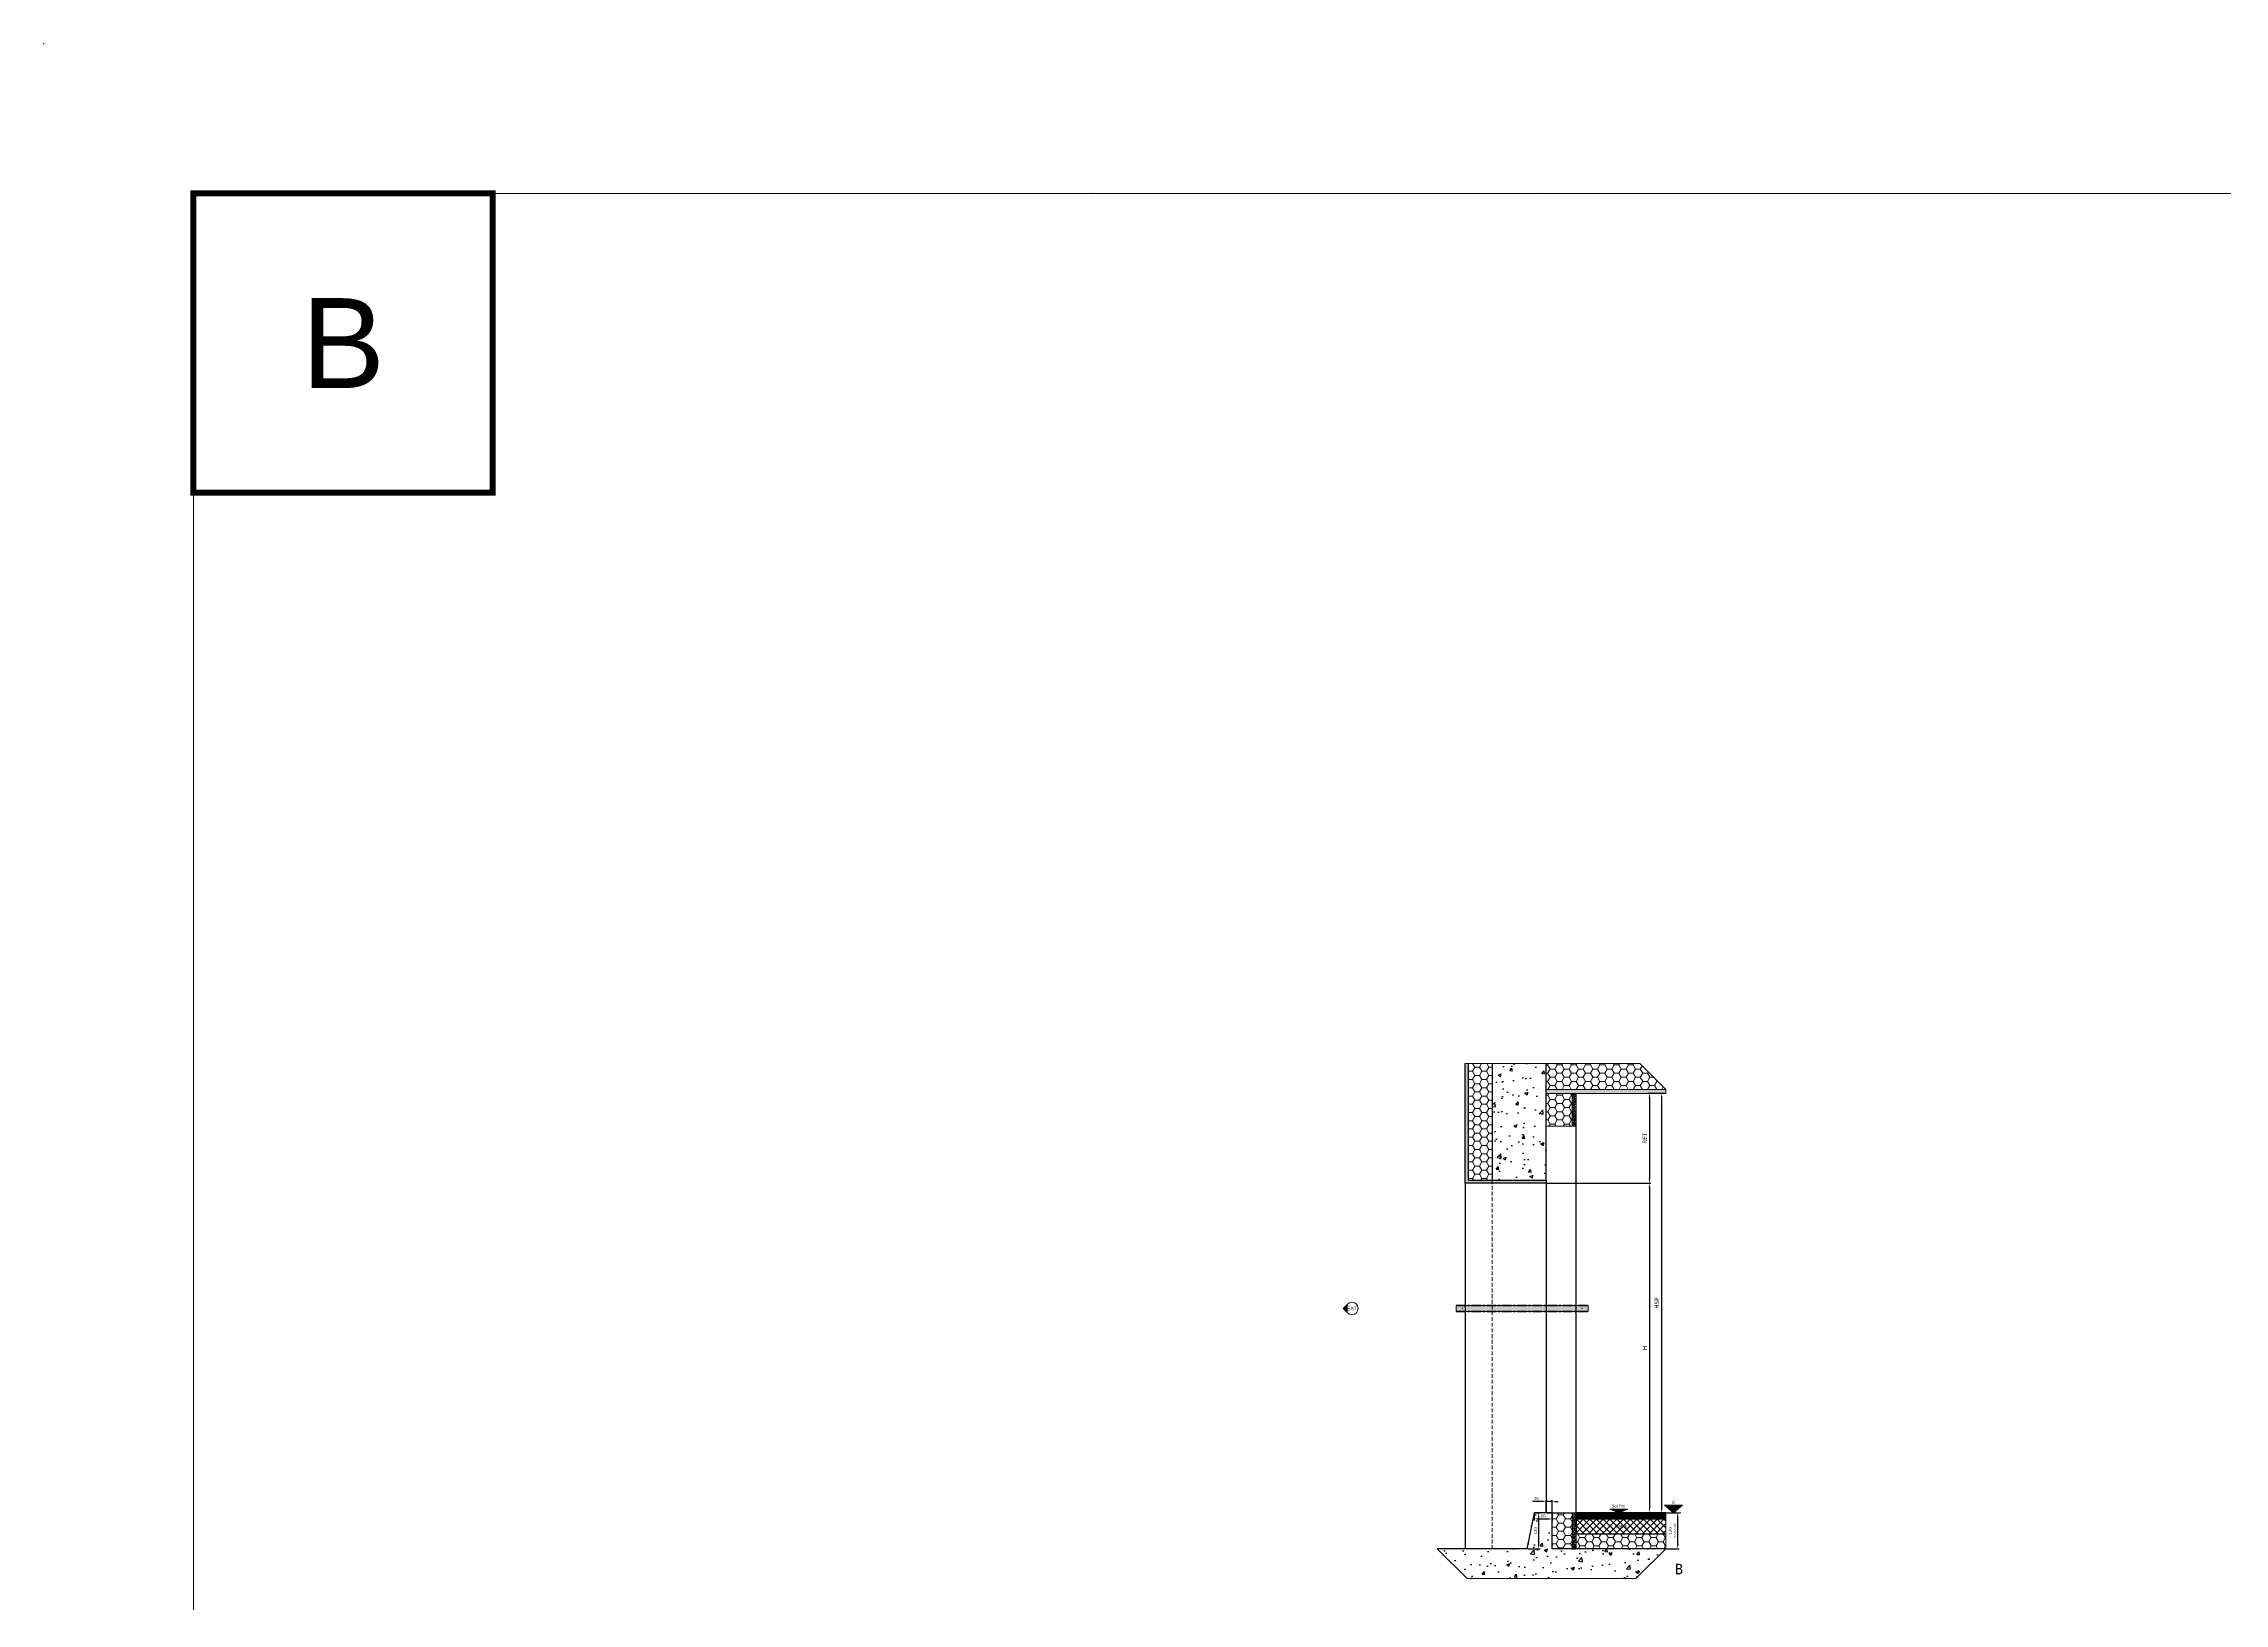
# Model space of a CAD drawing. Header units: millimetres. Extents: x -20000 to 230000, y -17405 to 25402.
# Drawn here: x 10000 to 17282, y 4791 to 10000 of the extents above; entities that cross this region are included whole.
import ezdxf
from ezdxf.enums import TextEntityAlignment as Align

# ---------------------------------------------------------------- set-up
doc = ezdxf.new("R2010")
doc.units = ezdxf.units.MM
doc.header["$PDMODE"] = 35
doc.header["$PDSIZE"] = 0.5
doc.linetypes.add('AXES', pattern=[50.8, 31.75, -6.35, 6.35, -6.35])
doc.linetypes.add('CACHE', pattern=[9.525, 6.35, -3.175])
doc.layers.get('0').update_dxf_attribs({"lineweight": 13})
doc.layers.get('Defpoints').update_dxf_attribs({"true_color": 0xc2a584})
for name, color, linetype, lineweight in [('0 - 1 (validé)', 3, 'Continuous', 13), ('1 - Axe', 1, 'AXES', 0), ('1 - BETON', 251, 'Continuous', 25), ('1 - Béton', 251, 'Continuous', 25), ('1 - Cotation', 32, 'Continuous', 13), ('1 - INTERROMPU', 253, 'CACHE', 13), ('1 - Isolant', 132, 'Continuous', 13), ('1 - Platre', 252, 'Continuous', 13), ('1 - Texte', 7, 'Continuous', 13), ('Texte', 7, 'Continuous', 13)]:
    doc.layers.add(name, color=color, linetype=linetype, lineweight=lineweight)
for name, color, linetype, lineweight, plot in [('0 - Invisible', 43, 'Continuous', 0, False), ('0 - Trame', 1, 'Continuous', 0, False), ('Non visible', 163, 'Continuous', 25, False)]:
    doc.layers.add(name, color=color, linetype=linetype, lineweight=lineweight, plot=plot)
doc.layers.add('1 - Cache', color=7, linetype='Continuous', lineweight=0, true_color=0xffffff)
doc.styles.get("Standard").update_dxf_attribs({"font": 'ARIALUNI.TTF'})
doc.styles.add('Texte Poralu', font='tahomabd.ttf')
doc.dimstyles.new('100 - 1000', dxfattribs={"dimtxt": 15, "dimasz": 15, "dimexe": 5, "dimexo": 2.5, "dimgap": 8, "dimtad": 1, "dimdec": 1, "dimtxsty": 'Texte Poralu', "dimcen": 10, "dimazin": 0, "dimtfac": 1, "dimtdec": 1, "dimtmove": 0, "dimatfit": 3, "dimfxl": 1, "dimarcsym": 0})
doc.dimstyles.new('30 - 1000', dxfattribs={"dimtxt": 10, "dimasz": 10, "dimexe": 5, "dimexo": 2.5, "dimgap": 5, "dimtad": 1, "dimdec": 1, "dimtxsty": 'Texte Poralu', "dimcen": 5, "dimazin": 0, "dimtfac": 1, "dimtdec": 1, "dimtmove": 0, "dimatfit": 3, "dimfxl": 1, "dimarcsym": 0})

# ---------------------------------------------------------------- blocks, each defined once
blk = doc.blocks.new('Cadre Coupe_Elev')
at = {"const_width": 20}
blk.add_lwpolyline([(500, 9500), (1500, 9500), (1500, 8500), (500, 8500)], close=True, dxfattribs=at)
for p in [(2000, 9500), (3500, 9500), (5000, 9500), (6500, 9500)]:
    blk.add_point(p)
at = {"layer": '0 - Trame'}
blk.add_lwpolyline([(500, 500), (9500, 500), (9500, 9500), (500, 9500)], close=True, dxfattribs=at)
for p in [(0, 10000), (10000, 10000)]:
    blk.add_point(p, dxfattribs=at)
at = {"layer": 'Defpoints'}
blk.add_point((5000, 5730), dxfattribs=at)
at = {"color": 7}
blk.add_attdef('REPERE_1', text='', height=300, dxfattribs=at).set_placement((1000, 9000), align=Align.MIDDLE_CENTER)
at = {"layer": '1 - Texte', "color": 7}
for tag, p in [('DEFINITION1', (5000, 1200)), ('DEFINITION2', (5000, 800))]:
    blk.add_attdef(tag, text='', height=250, dxfattribs=at).set_placement(p, align=Align.MIDDLE_CENTER)
at = {"layer": 'Non visible', "style": 'Texte Poralu'}
for p in [(5447.1, 4905.8), (5447.1, 4605.8)]:
    blk.add_attdef('REPERE_2', text='', height=35, dxfattribs=at).set_placement(p, align=Align.MIDDLE_LEFT)
blk = doc.blocks.new('*U438')
at = {"layer": '1 - Béton'}
h = blk.add_hatch(dxfattribs=at)
h.set_pattern_fill('ANSI31', color=256, scale=0.5, angle=135)
h.set_pattern_definition([(180, (200, 20), (-3e-16, -1.5875), [])])
h.paths.add_polyline_path([(0, 100), (300, 100), (300, 120), (0, 120)])
h = blk.add_hatch(dxfattribs=at)
h.set_pattern_fill('ANSI37', color=256, scale=5)
h.set_pattern_definition([(45, (200, 10), (-11.2253, 11.2253), []), (135, (200, 10), (-11.2253, -11.2253), [])])
h.paths.add_polyline_path([(0, 50), (300, 50), (300, 100), (0, 100)])
h.paths.add_polyline_path([(125.9, 65.8), (174, 65.8), (174, 87.4), (125.9, 87.4)], flags=24)
at = {"layer": '1 - Isolant'}
h = blk.add_hatch(dxfattribs=at)
h.set_pattern_fill('HONEY', color=256, scale=5)
h.set_pattern_definition([(0, (200, 20), (23.8125, 13.74815), [15.875, -31.75]), (120, (200, 20), (-23.8125, 13.7482), [15.875, -31.75]), (60, (200, 20), (5e-08, 27.4963), [-31.75, 15.875])])
h.paths.add_polyline_path([(0, 0), (300, 0), (300, 50), (0, 50)])
at = {"layer": '0 - Invisible'}
for points in [[(0, 100), (300, 100), (300, 120), (0, 120), (0, 100)], [(0, 50), (300, 50), (300, 100), (0, 100), (0, 50)], [(0, 0), (300, 0), (300, 50), (0, 50), (0, 0)]]:
    blk.add_lwpolyline(points, dxfattribs=at)
at = {"layer": '1 - Béton'}
for points in [[(300, 120), (0, 120), (0, 100), (300, 100)], [(300, 100), (0, 100), (0, 50), (300, 50)]]:
    blk.add_lwpolyline(points, dxfattribs=at)
at = {"layer": '1 - Isolant'}
blk.add_lwpolyline([(300, 50), (0, 50), (0, 0), (300, 0)], dxfattribs=at)
at = {"insert": (150, 75), "char_height": 10, "attachment_point": 5, "style": 'Texte Poralu'}
blk.add_mtext_dynamic_manual_height_columns('Chape', width=39.784, gutter_width=50, heights=[0], dxfattribs=at)
blk = doc.blocks.new('*U504')
at = {"layer": '1 - Isolant'}
h = blk.add_hatch(dxfattribs=at)
h.set_pattern_fill('HONEY', color=256, scale=5)
h.set_pattern_definition([(0, (-58617.141, -19357.493), (23.8125, 13.7481532), [15.875, -31.75]), (120, (-58617.141, -19357.493), (-23.8125, 13.7481533), [15.875, -31.75]), (60, (-58617.141, -19357.493), (5e-08, 27.4963065), [-31.75, 15.875])])
h.paths.add_polyline_path([(0, -120), (67, -120), (67, 0), (0, 0)])
at = {"layer": '1 - Platre'}
h = blk.add_hatch(dxfattribs=at)
h.set_pattern_fill('AR-SAND', color=256, scale=0.1)
h.set_pattern_definition([(37.5, (-58617.141, -19357.4927), (-0.16000313, 4.89413237), [0, -3.8608, 0, -4.318, 0, -4.1275]), (7.5, (-58617.141, -19357.4927), (4.4952328, 7.168251), [0, -2.0828, 0, -3.4798, 0, -1.3335]), (327.5, (-58620.265, -19357.4927), (7.9099237, 0.01437185), [0, -1.27, 0, -4.572, 0, -5.969]), (317.5, (-58620.265, -19357.4927), (7.6355645, 2.2292932), [0, -0.635, 0, -2.9972, 0, -3.429])])
h.paths.add_polyline_path([(80, -120), (80, 0), (67, 0), (67, -120)])
at = {"layer": '0 - Invisible'}
for points in [[(0, -120), (67, -120)], [(67, -120), (80, -120)]]:
    blk.add_lwpolyline(points, dxfattribs=at)
at = {"layer": '1 - Isolant'}
blk.add_lwpolyline([(67, -120), (67, 0), (0, 0), (0, -120)], dxfattribs=at)
at = {"layer": '1 - Platre'}
blk.add_lwpolyline([(80, -120), (80, 0), (67, 0), (67, -120)], dxfattribs=at)
blk = doc.blocks.new('*U517')
at = {"layer": '1 - BETON'}
h = blk.add_hatch(dxfattribs=at)
h.set_pattern_fill('CONCRETE', color=256, scale=15, style=0, pattern_type=2)
h.set_pattern_definition([(50, (112, 180), (107.589, -9.413), [11.25, -123.75]), (355, (112, 180), (-20.813, 112.829), [9, -99]), (100.451, (120.97, 179.22), (86.776, 103.416), [9.561, -105.171]), (46.184, (112, 210), (160.086, -24.828), [16.875, -185.625]), (96.636, (125.34, 207.93), (140.2, 146.118), [14.34, -157.757]), (351.184, (112, 210), (140.2, 146.118), [13.5, -148.5]), (21, (127, 202.5), (89.536, -60.393), [11.25, -123.75]), (326, (127, 202.5), (36.497, 108.773), [9, -99]), (71.451, (134.46, 197.47), (126.033, 48.38), [9.561, -105.171]), (37.5, (112, 180), (1.824, 49.934), [0, -97.8, 0, -100.5, 0, -99.375]), (7.5, (112, 180), (39.4604, 59.1618), [0, -57.3, 0, -95.55, 0, -37.875]), (327.5, (78.55, 180), (80.0734, -3.3832), [0, -37.5, 0, -117, 0, -155.25]), (317.5, (63.55, 180), (87.478, 15.016), [0, -48.75, 0, -77.7, 0, -110.25])])
h.paths.add_polyline_path([(380, -120), (280, -220), (-284, -220), (-384, -120), (-84, -120), (-60, 0), (0, 0), (0, -120)])
at = {"layer": '0 - Invisible'}
blk.add_lwpolyline([(380, -120), (280, -220), (-284, -220), (-384, -120)], dxfattribs=at)
at = {"layer": '1 - BETON'}
blk.add_lwpolyline([(380, -120), (0, -120), (0, 0), (-60, 0), (-84, -120), (-384, -120)], dxfattribs=at)
blk = doc.blocks.new('*U199')
blk.add_hatch(color=256).paths.add_polyline_path([(25, 0), (55, 25), (-5, 25)])
blk.add_line((0, 0), (50, 0))
blk.add_lwpolyline([(25, 0), (55, 25), (-5, 25), (25, 0)])
at = {"style": 'Texte Poralu'}
blk.add_attdef('HAUTEUR', text='', height=10, dxfattribs=at).set_placement((25, 35), align=Align.MIDDLE_CENTER)
blk = doc.blocks.new('*U200')
blk.add_hatch(color=256).paths.add_polyline_path([(0, 0), (30, 12.5), (-30, 12.5)])
blk.add_lwpolyline([(0, 0), (30, 12.5), (-30, 12.5), (0, 0)])
at = {"layer": 'Texte', "insert": (0, 17.5), "char_height": 10, "attachment_point": 8, "style": 'Texte Poralu'}
blk.add_mtext('Sol Fini', dxfattribs=at)
blk = doc.blocks.new('*D1345')
at = {"color": 0, "lineweight": -2, "transparency": 16777216}
for p, q in [((15420, 5093.7), (15461.8, 5093.7)), ((15456.8, 4983.7), (15456.8, 5083.7)), ((15420, 4973.7), (15461.8, 4973.7))]:
    blk.add_line(p, q, dxfattribs=at)
at = {"color": 0, "transparency": 16777216}
for points in [[(15455.2, 5083.7), (15458.5, 5083.7), (15456.8, 5093.7)], [(15455.2, 4983.7), (15458.5, 4983.7), (15456.8, 4973.7)]]:
    blk.add_solid(points, dxfattribs=at)
at = {"layer": 'Defpoints', "color": 0, "transparency": 16777216}
for p in [(15417.5, 5093.7), (15456.8, 5093.7), (15417.5, 4973.7)]:
    blk.add_point(p, dxfattribs=at)
at = {"color": 0, "transparency": 16777216, "insert": (15439.2, 5033.7), "char_height": 10, "attachment_point": 5, "rotation": 90, "style": 'Texte Poralu'}
blk.add_mtext('120 \\P{\\H0.6x;(Réserve Sol)}', dxfattribs=at)
blk = doc.blocks.new('*D1357')
at = {"layer": '1 - Cotation', "color": 0, "lineweight": -2, "transparency": 16777216}
for p, q in [((14977.5, 5091.2), (14977.5, 5068.2)), ((14987.5, 5073.2), (15027.5, 5073.2)), ((15037.5, 5091.2), (15037.5, 5068.2))]:
    blk.add_line(p, q, dxfattribs=at)
at = {"layer": '1 - Cotation', "color": 0, "transparency": 16777216}
for points in [[(14987.5, 5074.8), (14987.5, 5071.5), (14977.5, 5073.2)], [(15027.5, 5074.8), (15027.5, 5071.5), (15037.5, 5073.2)]]:
    blk.add_solid(points, dxfattribs=at)
at = {"layer": 'Defpoints', "color": 0, "transparency": 16777216}
for p in [(14977.5, 5093.7), (15037.5, 5093.7), (15037.5, 5073.2)]:
    blk.add_point(p, dxfattribs=at)
at = {"layer": '1 - Cotation', "color": 0, "transparency": 16777216, "insert": (15007.5, 5083.4), "char_height": 10, "attachment_point": 5, "style": 'Texte Poralu'}
blk.add_mtext('60', dxfattribs=at)
blk = doc.blocks.new('*U755')
at = {"layer": '1 - Isolant'}
h = blk.add_hatch(dxfattribs=at)
h.set_pattern_fill('HONEY', color=256, scale=5)
h.set_pattern_definition([(0, (-58597.141, -19397.493), (23.8125, 13.7481532), [15.875, -31.75]), (120, (-58597.141, -19397.493), (-23.8125, 13.7481533), [15.875, -31.75]), (60, (-58597.141, -19397.493), (5e-08, 27.4963065), [-31.75, 15.875])])
h.paths.add_polyline_path([(0, -300), (87, -300), (87, -190), (0, -190)])
at = {"layer": '1 - Platre'}
h = blk.add_hatch(dxfattribs=at)
h.set_pattern_fill('AR-SAND', color=256, scale=0.1)
h.set_pattern_definition([(37.5, (-58597.141, -19397.4927), (-0.16000313, 4.89413237), [0, -3.8608, 0, -4.318, 0, -4.1275]), (7.5, (-58597.141, -19397.4927), (4.4952328, 7.168251), [0, -2.0828, 0, -3.4798, 0, -1.3335]), (327.5, (-58600.265, -19397.4927), (7.9099237, 0.01437185), [0, -1.27, 0, -4.572, 0, -5.969]), (317.5, (-58600.265, -19397.4927), (7.6355645, 2.2292932), [0, -0.635, 0, -2.9972, 0, -3.429])])
h.paths.add_polyline_path([(100, -300), (100, -190), (87, -190), (87, -300)])
at = {"layer": '0 - Invisible'}
for points in [[(0, -300), (87, -300)], [(87, -300), (100, -300)]]:
    blk.add_lwpolyline(points, dxfattribs=at)
at = {"layer": '1 - Isolant'}
blk.add_lwpolyline([(87, -300), (87, -190), (0, -190), (0, -300)], dxfattribs=at)
at = {"layer": '1 - Platre'}
blk.add_lwpolyline([(100, -300), (100, -190), (87, -190), (87, -300)], dxfattribs=at)
blk = doc.blocks.new('*U756')
at = {"layer": '1 - Isolant'}
h = blk.add_hatch(dxfattribs=at)
h.set_pattern_fill('HONEY', color=256, scale=5, style=0)
h.set_pattern_definition([(0, (-80, 230), (23.8125, 13.74815), [15.875, -31.75]), (120, (-80, 230), (-23.8125, 13.74815), [15.875, -31.75]), (60, (-80, 230), (5e-08, 27.4963), [-31.75, 15.875])])
h.paths.add_polyline_path([(-80, 390), (0, 390), (0, 0), (-80, 0)])
at = {"layer": '0 - Invisible'}
blk.add_lwpolyline([(-80, 390), (0, 390)], dxfattribs=at)
at = {"layer": '1 - Isolant'}
blk.add_lwpolyline([(0, 390), (0, 0), (0, 0), (0, 0), (-80, 0), (-80, 390)], dxfattribs=at)
blk = doc.blocks.new('*D1346')
at = {"layer": '1 - Cotation', "color": 0, "lineweight": -2, "transparency": 16777216}
for p, q in [((15020, 6194.3), (15367.5, 6194.3)), ((15362.5, 6179.3), (15362.5, 5108.7)), ((15020, 5093.7), (15367.5, 5093.7))]:
    blk.add_line(p, q, dxfattribs=at)
at = {"layer": '1 - Cotation', "color": 0, "transparency": 16777216}
for points in [[(15360, 6179.3), (15365, 6179.3), (15362.5, 6194.3)], [(15360, 5108.7), (15365, 5108.7), (15362.5, 5093.7)]]:
    blk.add_solid(points, dxfattribs=at)
at = {"layer": 'Defpoints', "color": 0, "transparency": 16777216}
for p in [(15017.5, 6194.3), (15017.5, 5093.7), (15362.5, 5093.7)]:
    blk.add_point(p, dxfattribs=at)
at = {"layer": '1 - Cotation', "color": 0, "transparency": 16777216, "insert": (15347, 5644), "char_height": 15, "attachment_point": 5, "rotation": 90, "style": 'Texte Poralu'}
blk.add_mtext('H', dxfattribs=at)
blk = doc.blocks.new('*D1347')
at = {"layer": '1 - Cotation', "color": 0, "lineweight": -2, "transparency": 16777216}
for p, q in [((15415, 6494.3), (15398.2, 6494.3)), ((15403.2, 6479.3), (15403.2, 5108.7)), ((15415, 5093.7), (15398.2, 5093.7))]:
    blk.add_line(p, q, dxfattribs=at)
at = {"layer": '1 - Cotation', "color": 0, "transparency": 16777216}
for points in [[(15400.7, 6479.3), (15405.7, 6479.3), (15403.2, 6494.3)], [(15400.7, 5108.7), (15405.7, 5108.7), (15403.2, 5093.7)]]:
    blk.add_solid(points, dxfattribs=at)
at = {"layer": 'Defpoints', "color": 0, "transparency": 16777216}
for p in [(15417.5, 6494.3), (15403.2, 5093.7), (15417.5, 5093.7)]:
    blk.add_point(p, dxfattribs=at)
at = {"layer": '1 - Cotation', "color": 0, "transparency": 16777216, "insert": (15387.4, 5794), "char_height": 15, "attachment_point": 5, "rotation": 90, "style": 'Texte Poralu'}
blk.add_mtext('HSP', dxfattribs=at)
blk = doc.blocks.new('*U754')
at = {"layer": '1 - BETON'}
h = blk.add_hatch(dxfattribs=at)
h.set_pattern_fill('CONCRETE', color=256, scale=15, style=0, pattern_type=2)
h.set_pattern_definition([(50, (20, -10), (107.589, -9.413), [11.25, -123.75]), (355, (20, -10), (-20.813, 112.83), [9, -99]), (100.451, (28.97, -10.78), (86.776, 103.416), [9.56, -105.171]), (46.184, (20, 20), (160.086, -24.828), [16.875, -185.625]), (96.636, (33.34, 17.93), (140.2, 146.12), [14.34, -157.757]), (351.184, (20, 20), (140.2, 146.12), [13.5, -148.5]), (21, (35, 12.5), (89.536, -60.393), [11.25, -123.75]), (326, (35, 12.5), (36.497, 108.773), [9, -99]), (71.451, (42.46, 7.47), (126.033, 48.38), [9.56, -105.171]), (37.5, (20, -10), (1.824, 49.934), [0, -97.8, 0, -100.5, 0, -99.375]), (7.5, (20, -10), (39.4604, 59.162), [0, -57.3, 0, -95.55, 0, -37.875]), (327.5, (-13.45, -10), (80.0734, -3.3832), [0, -37.5, 0, -117, 0, -155.25]), (317.5, (-28.45, -10), (87.478, 15.016), [0, -48.75, 0, -77.7, 0, -110.25])])
h.paths.add_polyline_path([(-180, 390), (-180, 0), (0, 0), (0, 390)])
at = {"layer": '1 - Isolant'}
h = blk.add_hatch(dxfattribs=at)
h.set_pattern_fill('HONEY', color=256, scale=5)
h.set_pattern_definition([(0, (100, -10), (23.8125, 13.74815), [15.875, -31.75]), (120, (100, -10), (-23.8125, 13.74815), [15.875, -31.75]), (60, (100, -10), (5e-08, 27.4963), [-31.75, 15.875])])
h.paths.add_polyline_path([(400, 303), (313, 390), (0, 390), (0, 303)])
at = {"layer": '1 - Platre'}
h = blk.add_hatch(dxfattribs=at)
h.set_pattern_fill('AR-SAND', color=256, scale=0.1)
h.set_pattern_definition([(37.5, (100, -10), (-0.160003, 4.894132), [0, -3.8608, 0, -4.318, 0, -4.1275]), (7.5, (100, -10), (4.49523, 7.16825), [0, -2.0828, 0, -3.4798, 0, -1.3335]), (327.5, (96.876, -10), (7.909924, 0.01437), [0, -1.27, 0, -4.572, 0, -5.969]), (317.5, (96.876, -10), (7.63556, 2.22929), [0, -0.635, 0, -2.9972, 0, -3.429])])
h.paths.add_polyline_path([(400, 290), (0, 290), (0, 303), (400, 303)])
at = {"layer": '0 - Invisible'}
for points in [[(0, 390), (-180, 390)], [(400, 303), (313, 390), (0, 390)], [(400, 290), (400, 303)]]:
    blk.add_lwpolyline(points, dxfattribs=at)
at = {"layer": '1 - BETON'}
blk.add_lwpolyline([(-180, 390), (-180, 0), (0, 0), (0, 390)], dxfattribs=at)
at = {"layer": '1 - Isolant'}
blk.add_lwpolyline([(400, 303), (0, 303), (0, 390)], dxfattribs=at)
at = {"layer": '1 - Platre'}
blk.add_lwpolyline([(400, 290), (0, 290), (0, 303), (400, 303)], dxfattribs=at)
blk = doc.blocks.new('*U198')
h = blk.add_hatch(color=256)
edge = h.paths.add_edge_path()
edge.add_line((-29.2, 0), (-14.6, -14.6))
edge.add_arc((0, 0), 20.6, 180, 225, ccw=False)
edge.add_arc((0, 0), 20.6, 135, 180, ccw=False)
edge.add_line((-14.6, 14.6), (-29.2, 0))
for p, q in [((-14.6, 14.6), (-29.2, 0)), ((-29.2, 0), (-14.6, -14.6))]:
    blk.add_line(p, q)
blk.add_circle((0, 0), 20.6)
at = {"insert": (0, 0), "char_height": 12.5, "attachment_point": 5}
blk.add_mtext('EXT', dxfattribs=at)
blk = doc.blocks.new('*D1348')
at = {"layer": '1 - Cotation', "color": 0, "lineweight": -2, "transparency": 16777216}
for p, q in [((15415, 6494.3), (15357.5, 6494.3)), ((15362.5, 6479.3), (15362.5, 6209.3)), ((15020, 6194.3), (15367.5, 6194.3))]:
    blk.add_line(p, q, dxfattribs=at)
at = {"layer": '1 - Cotation', "color": 0, "transparency": 16777216}
for points in [[(15360, 6479.3), (15365, 6479.3), (15362.5, 6494.3)], [(15360, 6209.3), (15365, 6209.3), (15362.5, 6194.3)]]:
    blk.add_solid(points, dxfattribs=at)
at = {"layer": 'Defpoints', "color": 0, "transparency": 16777216}
for p in [(15417.5, 6494.3), (15017.5, 6194.3), (15362.5, 6194.3)]:
    blk.add_point(p, dxfattribs=at)
at = {"layer": '1 - Cotation', "color": 0, "transparency": 16777216, "insert": (15347, 6344.3), "char_height": 15, "attachment_point": 5, "rotation": 90, "style": 'Texte Poralu'}
blk.add_mtext('RET', dxfattribs=at)
blk = doc.blocks.new('*D1362')
at = {"layer": '1 - Cotation', "color": 0, "lineweight": -2, "transparency": 16777216}
for p, q in [((14980, 5093.7), (14997.8, 5093.7)), ((14992.8, 4983.7), (14992.8, 5083.7)), ((14956, 4973.7), (14997.8, 4973.7))]:
    blk.add_line(p, q, dxfattribs=at)
at = {"layer": '1 - Cotation', "color": 0, "transparency": 16777216}
for points in [[(14991.1, 5083.7), (14994.4, 5083.7), (14992.8, 5093.7)], [(14991.1, 4983.7), (14994.4, 4983.7), (14992.8, 4973.7)]]:
    blk.add_solid(points, dxfattribs=at)
at = {"layer": 'Defpoints', "color": 0, "transparency": 16777216}
for p in [(14977.5, 5093.7), (14992.8, 5093.7), (14953.5, 4973.7)]:
    blk.add_point(p, dxfattribs=at)
at = {"layer": '1 - Cotation', "color": 0, "transparency": 16777216, "insert": (14982.6, 5033.7), "char_height": 10, "attachment_point": 5, "rotation": 90, "style": 'Texte Poralu'}
blk.add_mtext('120', dxfattribs=at)
blk = doc.blocks.new('*D1363')
at = {"layer": '1 - Cotation', "color": 0, "lineweight": -2, "transparency": 16777216}
for p, q in [((15007.5, 5131.1), (14971.5, 5131.1)), ((15017.5, 5096.2), (15017.5, 5136.1)), ((15037.5, 5131.1), (15017.5, 5131.1)), ((15037.5, 5096.2), (15037.5, 5136.1)), ((15047.5, 5131.1), (15057.5, 5131.1))]:
    blk.add_line(p, q, dxfattribs=at)
at = {"layer": '1 - Cotation', "color": 0, "transparency": 16777216}
for points in [[(15007.5, 5132.7), (15007.5, 5129.4), (15017.5, 5131.1)], [(15047.5, 5132.7), (15047.5, 5129.4), (15037.5, 5131.1)]]:
    blk.add_solid(points, dxfattribs=at)
at = {"layer": 'Defpoints', "color": 0, "transparency": 16777216}
for p in [(15017.5, 5131.1), (15017.5, 5093.7), (15037.5, 5093.7)]:
    blk.add_point(p, dxfattribs=at)
at = {"layer": '1 - Cotation', "color": 0, "transparency": 16777216, "insert": (14984.5, 5141.3), "char_height": 10, "attachment_point": 5, "style": 'Texte Poralu'}
blk.add_mtext('20', dxfattribs=at)
blk = doc.blocks.new('*U757')
at = {"layer": '1 - BETON'}
h = blk.add_hatch(dxfattribs=at)
h.set_pattern_fill('AR-SAND', color=256, scale=0.1)
h.set_pattern_definition([(37.5, (-190, -60), (-0.160003, 4.89413), [0, -3.8608, 0, -4.318, 0, -4.1275]), (7.5, (-190, -60), (4.49523, 7.16825), [0, -2.0828, 0, -3.4798, 0, -1.3335]), (327.5, (-193.124, -60), (7.909924, 0.01437), [0, -1.27, 0, -4.572, 0, -5.969]), (317.5, (-193.124, -60), (7.63556, 2.2293), [0, -0.635, 0, -2.9972, 0, -3.429])])
h.paths.add_polyline_path([(-390, 10), (-390, 0), (0, 0), (0, -260), (10, -260), (10, 10)])
at = {"layer": '0 - Invisible'}
blk.add_lwpolyline([(-390, 10), (-390, 0)], dxfattribs=at)
at = {"layer": '1 - BETON'}
blk.add_lwpolyline([(-390, 0), (0, 0), (0, -260), (10, -260), (10, 10), (-390, 10)], dxfattribs=at)
blk = doc.blocks.new('*U439')
at = {"layer": '1 - Cache'}
blk.add_hatch(color=256, dxfattribs=at).paths.add_polyline_path([(-20, -10), (420, -10), (420, 10), (-20, 10)])
at = {"layer": '0 - Invisible'}
blk.add_lwpolyline([(-20, -10), (420, -10), (420, 10), (-20, 10)], close=True, dxfattribs=at)
for p in [(0, 0), (400, 0)]:
    blk.add_point(p, dxfattribs=at)
at = {"layer": '1 - Axe', "lineweight": 50}
for p, q in [((-20, 10), (420, 10)), ((-20, -10), (420, -10))]:
    blk.add_line(p, q, dxfattribs=at)

msp = doc.modelspace()

# ---------------------------------------------------------------- linework, layer by layer
at = {"layer": '1 - BETON', "ltscale": 2}
msp.add_line((15117.5, 5093.73), (15117.5, 6384.33), dxfattribs=at)
at = {"layer": '1 - BETON'}
msp.add_line((14747.5, 6194.33), (14747.5, 4973.73), dxfattribs=at)
at = {"layer": '1 - BETON', "ltscale": 2}
msp.add_lwpolyline([(15017.5, 6204.33), (15017.5, 5093.73), (15017.5, 5093.73)], dxfattribs=at)
at = {"layer": '1 - INTERROMPU', "ltscale": 2}
msp.add_line((14837.5, 6204.33), (14837.5, 4973.73), dxfattribs=at)

# ---------------------------------------------------------------- block references
at = {"xscale": -1}
for name, p, rotation in [('*U757', (14757.5, 6204.33), 90.0000000000005), ('*U755', (15017.5, 6194.33), 180)]:
    msp.add_blockref(name, p, dxfattribs=dict(at, rotation=rotation))
for name, p in [('*U756', (14837.5, 6204.33)), ('*U754', (15017.5, 6204.33)), ('*U198', (14369.17, 5776.29)), ('*U439', (14737.5, 5776.28)), ('*U517', (15037.5, 5093.73)), ('*U504', (15037.5, 5093.73)), ('*U438', (15117.5, 4973.73))]:
    msp.add_blockref(name, p)
at = {"layer": '0 - 1 (validé)'}
msp.add_blockref('Cadre Coupe_Elev', (0, 0), dxfattribs=at)
ref = msp.add_blockref('Cadre Coupe_Elev', (10000, 0), dxfattribs=at)
ref.add_attrib('REPERE_1', 'B', dxfattribs={"layer": '0', "color": 7, "height": 300}).set_placement((11000, 9000), align=Align.MIDDLE_CENTER)
ref.add_attrib('REPERE_2', 'B', dxfattribs={"layer": 'Non visible', "height": 35, "style": 'Texte Poralu'}).set_placement((15447.12, 4905.8), align=Align.MIDDLE_LEFT)
at = {"layer": 'Texte'}
msp.add_blockref('*U200', (15260, 5093.73), dxfattribs=at)
msp.add_blockref('*U199', (15417.5, 5093.73), dxfattribs=at).add_auto_attribs({'HAUTEUR': '0'})

# ---------------------------------------------------------------- dimensions: what is measured, and where the dimension line sits
dim = msp.add_linear_dim(base=(15456.83, 5093.73), p1=(15417.5, 4973.73), p2=(15417.5, 5093.73), angle=90, text='<> \\P{\\H0.6x;(Réserve Sol)}', dimstyle='30 - 1000')
dim.commit()
dim.dimension.update_dxf_attribs({"geometry": '*D1345', "text_midpoint": (15439.19, 5033.73)})
at = {"layer": '1 - Cotation'}
for base, p1, p2, angle, text, picture, middle in [((15362.5, 6194.33), (15417.5, 6494.33), (15017.5, 6194.33), 270, 'RET', '*D1348', (15347, 6344.33)), ((15403.17, 5093.73), (15417.5, 6494.33), (15417.5, 5093.73), 90, 'HSP', '*D1347', (15387.4, 5794.03)), ((15362.5, 5093.73), (15017.5, 6194.33), (15017.5, 5093.73), 90, 'H', '*D1346', (15347, 5644.03))]:
    dim = msp.add_linear_dim(base=base, p1=p1, p2=p2, angle=angle, text=text, dimstyle='100 - 1000', dxfattribs=at)
    dim.commit()
    dim.dimension.update_dxf_attribs({"geometry": picture, "text_midpoint": middle})
for base, p1, p2, picture, middle in [((15017.5, 5131.07), (15037.5, 5093.73), (15017.5, 5093.73), '*D1363', (14984.51, 5141.28)), ((15037.5, 5073.16), (14977.5, 5093.73), (15037.5, 5093.73), '*D1357', (15007.5, 5083.36))]:
    dim = msp.add_linear_dim(base=base, p1=p1, p2=p2, dimstyle='30 - 1000', dxfattribs=at)
    dim.commit()
    dim.dimension.update_dxf_attribs({"geometry": picture, "text_midpoint": middle})
dim = msp.add_linear_dim(base=(14992.76, 5093.73), p1=(14953.5, 4973.73), p2=(14977.5, 5093.73), angle=90, dimstyle='30 - 1000', dxfattribs=at)
dim.commit()
dim.dimension.update_dxf_attribs({"geometry": '*D1362', "text_midpoint": (14982.56, 5033.73)})

doc.saveas('drawing.dxf')
